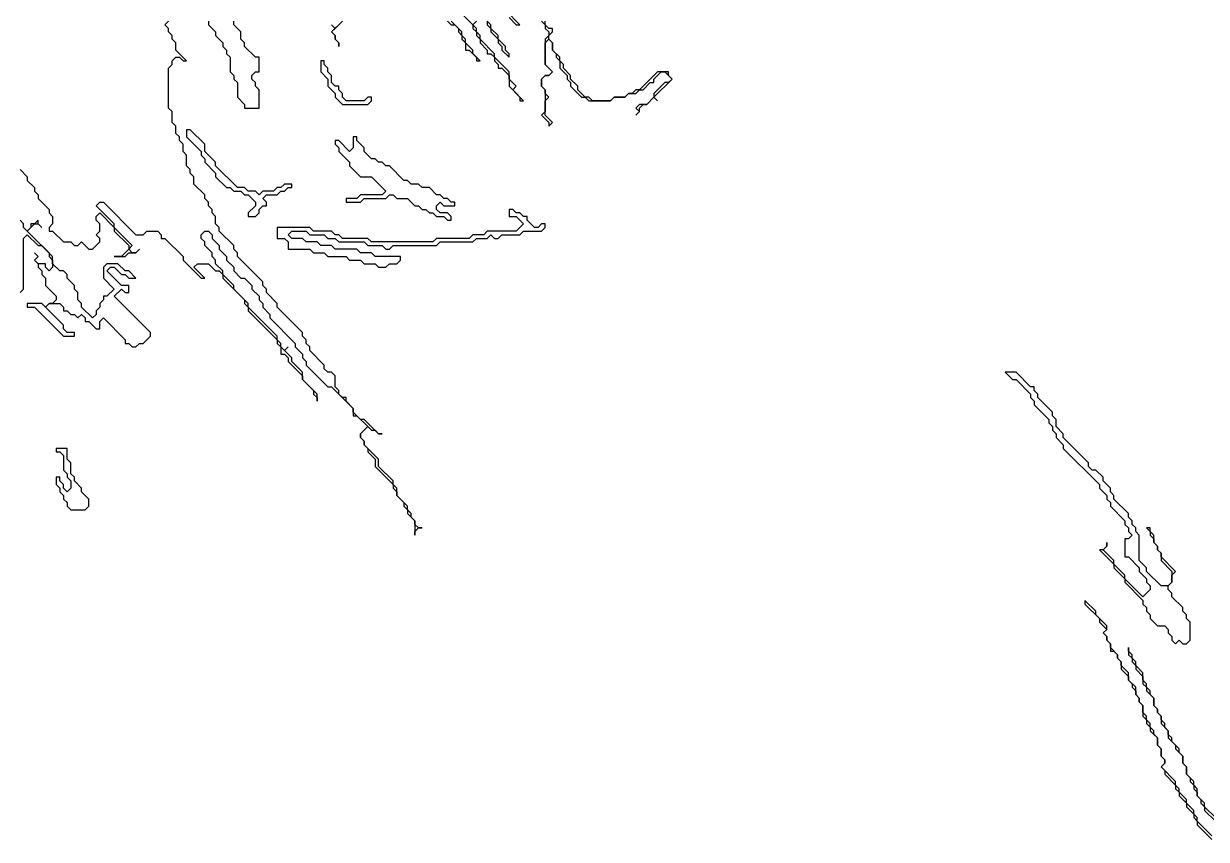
# Model space of a CAD drawing. Header units: metres. Extents: x 0 to 1000, y 0 to 1405.
# Drawn here: x 401.7 to 483.4, y 1172.7 to 1229.1 of the extents above; entities that cross this region are included whole.
import ezdxf

# ---------------------------------------------------------------- set-up
doc = ezdxf.new("R2010")
doc.units = ezdxf.units.M

msp = doc.modelspace()

# ---------------------------------------------------------------- linework, layer by layer
for points in [[(431.25, 1230.5), (432.75, 1229), (432.75, 1228.75), (433, 1228.5), (433, 1228.25), (433.25, 1228), (433.25, 1227.75), (433.75, 1227.25), (433.75, 1227), (434, 1227), (434.25, 1226.75), (434.25, 1226.5), (434.5, 1226.25), (434.5, 1226), (434.75, 1226), (435.25, 1225.5), (435.25, 1224.75), (436, 1224), (436, 1223.75), (436.25, 1223.75), (435.5, 1224.5), (435.75, 1224.75), (435.25, 1225.25), (435.25, 1225.75), (434.25, 1226.75), (434.25, 1227), (433.25, 1228), (433.25, 1228.25), (433, 1228.5), (433, 1228.75), (432.75, 1229), (433, 1229.25)], [(435.25, 1229.5), (435.75, 1229), (436, 1229), (435, 1230)], [(401.5, 1219), (402, 1218.5), (402, 1218.25), (402.5, 1217.75), (402.5, 1217.5), (402.75, 1217.25), (402.75, 1217), (403.5, 1216.25), (403.5, 1216), (403.75, 1215.75), (403.75, 1215.25), (403.5, 1215), (403.5, 1214.75), (403.75, 1214.75), (404.5, 1214), (405, 1214), (405.25, 1213.75), (405.5, 1213.75), (405.75, 1214), (406.25, 1213.5), (406.5, 1213.5), (407, 1214), (407, 1214.25), (406.75, 1214.5), (407, 1214.75), (407, 1215.25), (406.75, 1215.5), (406.75, 1215.75), (407, 1216), (408, 1215), (408, 1214.75), (409, 1213.75), (409, 1213.5), (408.5, 1213), (408, 1213), (408.75, 1213), (409, 1213.25), (409.5, 1213.25), (409.75, 1213.5), (409.5, 1213.25), (409.25, 1213.25), (409, 1213.5), (409.25, 1213.75), (408, 1215), (408, 1215.25), (406.75, 1216.5), (407, 1216.75), (407.25, 1216.75), (409.5, 1214.5), (410, 1214.5), (410.25, 1214.75), (411, 1214.75), (411.25, 1214.5), (411.25, 1214.25), (411.5, 1214.25), (412.75, 1213), (412.75, 1212.75), (414, 1211.5), (414.25, 1211.5), (413.5, 1212.25), (413.75, 1212.5), (414.5, 1212.5), (415, 1212), (415.25, 1212), (415.5, 1211.75), (415.5, 1211.5), (417, 1210), (417, 1209.75), (417.25, 1209.5), (417.25, 1209.25), (419.25, 1207.25), (419.25, 1207), (419.5, 1206.75), (419.5, 1206.25), (419.75, 1206.25), (420, 1206), (420, 1205.75), (421, 1204.75), (421, 1204.5), (421.75, 1203.75), (421.75, 1203.5), (422, 1203.25), (422, 1203), (422, 1203.5), (421, 1204.5), (421, 1205), (420.25, 1205.75), (420.25, 1206), (419.75, 1206.5), (420, 1206.75), (419.75, 1206.5), (419.5, 1206.75), (419.5, 1207), (419.25, 1207.25), (419.25, 1207.5), (417.25, 1209.5), (417.25, 1209.75), (416.25, 1210.75), (416.25, 1211), (415.5, 1211.75), (415.5, 1212), (415, 1212.5), (415, 1212.75), (414.75, 1213), (414.75, 1213.25), (414.25, 1213.75), (414.25, 1214), (414, 1214.25), (414, 1214.5), (414.25, 1214.75), (414.5, 1214.75), (414.75, 1214.5), (414.75, 1214.25), (415.25, 1213.75), (415.25, 1213.5), (415.75, 1213), (415.75, 1212.75), (416.25, 1212.25), (416.25, 1212), (416.75, 1211.5), (417, 1211.5), (417.5, 1211), (417.5, 1210.75), (418, 1210.25), (418, 1210), (418.25, 1209.75), (418.25, 1209.5), (418.75, 1209), (418.75, 1208.75), (420.5, 1207), (420.5, 1206.75), (421, 1206.25), (421, 1206), (421.25, 1205.75), (421.25, 1205.5), (422.75, 1204), (423, 1204), (424.5, 1202.5), (424.5, 1202), (424.75, 1202), (425.5, 1201.25), (425, 1200.75), (425, 1200.5), (425.25, 1200.25), (425.25, 1200), (425.5, 1199.75), (425.5, 1199.5), (426, 1199), (426, 1198.5), (427.25, 1197.25), (427.25, 1197), (427.5, 1196.75), (427.5, 1196.5), (428, 1196), (428, 1195.75), (428.25, 1195.5), (428.25, 1195.25), (428.75, 1194.75), (428.75, 1193.75), (428.75, 1194), (429, 1194.25), (429.25, 1194.25), (429, 1194.25), (428.75, 1194.5), (428.75, 1194.75), (428.5, 1195), (428.5, 1195.25), (428.25, 1195.5), (428.25, 1195.75), (427.5, 1196.5), (427.5, 1197), (427.25, 1197.25), (427.25, 1197.5), (426.25, 1198.5), (426.25, 1199), (425.25, 1200), (425.25, 1200.25), (425, 1200.5), (425, 1200.75), (425.5, 1201.25), (425.75, 1201), (426, 1201), (426.25, 1200.75), (426.5, 1200.75), (426.25, 1200.75), (425.25, 1201.75), (425, 1201.75), (424.5, 1202.25), (424.5, 1202.5), (424, 1203), (424, 1203.25), (423.75, 1203.25), (423.5, 1203.5), (423.5, 1203.75), (423.25, 1204), (423.25, 1204.75), (423, 1205), (422.75, 1205), (422.5, 1205.25), (422.5, 1205.5), (421.5, 1206.5), (421.5, 1206.75), (421.25, 1207), (421.25, 1207.25), (421, 1207.5), (421, 1207.75), (419.25, 1209.5), (419.25, 1209.75), (418.5, 1210.5), (418.5, 1210.75), (418.25, 1211), (418.25, 1211.25), (416.5, 1213), (416.5, 1213.25), (416.25, 1213.5), (416.25, 1213.75), (415.25, 1214.75), (415.25, 1215), (415, 1215.25), (415, 1215.75), (414.75, 1216), (414.75, 1216.25), (414.5, 1216.5), (414.5, 1216.75), (414.25, 1217), (414.25, 1217.25), (413.5, 1218), (413.5, 1218.5), (413.25, 1218.75), (413.25, 1219), (413, 1219.25), (413, 1220), (412.75, 1220.25), (412.75, 1220.75), (412.5, 1221), (412.5, 1221.25), (412.25, 1221.5), (412.25, 1222), (412, 1222.25), (412, 1223), (411.75, 1223.25), (411.75, 1226), (412, 1226.25), (412, 1226.5), (412.25, 1226.75), (412.5, 1226.75), (412.75, 1226.5), (413, 1226.5), (412.25, 1227.25), (412.25, 1227.75), (412, 1228), (412, 1228.25), (411.75, 1228.5), (411.75, 1228.75), (411.5, 1229), (411.75, 1229.25)], [(414.5, 1229.25), (414.5, 1229), (415, 1228.5), (415, 1228.25), (415.5, 1227.75), (415.5, 1227.5), (415.75, 1227.25), (415.75, 1227), (416, 1226.75), (416, 1225.75), (416.25, 1225.5), (416.25, 1225.25), (416.5, 1225), (416.5, 1224), (417, 1223.5), (417, 1223.25), (418, 1223.25), (418, 1224.5), (417.75, 1224.75), (417.75, 1225), (417.5, 1225.25), (417.5, 1225.5), (417.75, 1225.75), (418, 1225.75), (418, 1226.75), (417.75, 1226.75), (417, 1227.5), (417, 1227.75), (416.75, 1228), (416.75, 1228.5), (416.25, 1229), (416.25, 1229.25)], [(423.75, 1229.25), (423.25, 1228.75), (423, 1229), (423.25, 1228.75), (423, 1228.5), (423.25, 1228.25), (423.25, 1228), (423.5, 1227.75), (423.5, 1227.5), (423.5, 1227.75), (423.25, 1228), (423.25, 1228.25), (423, 1228.5), (423.75, 1229.25)], [(431, 1229.25), (431.25, 1229), (431.5, 1229), (431.75, 1228.75), (431.75, 1228.5), (432, 1228.25), (432, 1228), (432.25, 1227.75), (432.25, 1227.25), (432.5, 1227.25), (433, 1226.75), (433, 1226.5), (433.25, 1226.5), (432.75, 1227), (432.75, 1227.25), (432.25, 1227.75), (432.25, 1228), (432, 1228.25), (432, 1228.5), (431.25, 1229.25)], [(433, 1229.25), (432.75, 1229), (432.5, 1229.25)], [(433.75, 1229.25), (433.75, 1229), (434, 1228.75), (434, 1228.5), (434.5, 1228), (434.5, 1227.75), (434.75, 1227.5), (434.75, 1227.25), (435.25, 1226.75), (435.25, 1227), (435, 1227.25), (435, 1227.5), (434.5, 1228), (434.5, 1228.25), (434, 1228.75), (434, 1229), (433.75, 1229.25)], [(437.5, 1229.25), (437.75, 1229), (437.75, 1228.75), (438, 1228.5), (438, 1228.25), (437.75, 1228), (437.75, 1226.25), (438.25, 1225.75), (438, 1225.5), (437.75, 1225.5), (437.5, 1225.25), (437.5, 1224.75), (437.75, 1224.5), (437.75, 1223), (437.5, 1222.75), (438, 1222.25), (438, 1222), (438.25, 1222.25), (437.75, 1222.75), (437.75, 1223.75), (438, 1224), (437.75, 1224.25), (437.75, 1224.5), (437.5, 1224.75), (437.5, 1225.25), (437.75, 1225.5), (438, 1225.5), (438.25, 1225.75), (437.75, 1226.25), (437.75, 1227.75), (438, 1228), (438.25, 1227.75), (438.25, 1227.25), (438.5, 1227), (438.5, 1226.75), (438.75, 1226.5), (438.75, 1226), (439.25, 1225.5), (439.25, 1225.25), (439.5, 1225), (439.5, 1224.75), (440.25, 1224), (440.5, 1224), (440.75, 1223.75), (442.25, 1223.75), (442.5, 1224), (443.25, 1224), (443.5, 1224.25), (444, 1224.25), (444.25, 1224.5), (444.5, 1224.5), (445, 1225), (445.25, 1225), (445.25, 1225.25), (445.75, 1225.75), (446, 1225.75), (446.5, 1225.25), (446.25, 1225), (446, 1225), (445.25, 1224.25), (445.25, 1224), (444.75, 1223.5), (444.25, 1223.5), (444, 1223.25), (444.25, 1223), (444, 1222.75), (444.25, 1223), (444.25, 1223.25), (444.5, 1223.5), (444.75, 1223.5), (445.25, 1224), (445.5, 1223.75), (445.25, 1224), (446.5, 1225.25), (446.25, 1225.5), (446.25, 1225.75), (445.5, 1225.75), (444.25, 1224.5), (444, 1224.5), (443.75, 1224.25), (443.5, 1224.25), (443.25, 1224), (442.5, 1224), (442.25, 1223.75), (441, 1223.75), (440.75, 1224), (440.5, 1224), (440, 1224.5), (440, 1224.75), (439.5, 1225.25), (439.5, 1225.5), (439, 1226), (439, 1226.25), (438.75, 1226.5), (438.75, 1226.75), (438.25, 1227.25), (438.25, 1227.75), (438, 1228), (438, 1228.25), (438.25, 1228.5), (438.25, 1228.75), (438, 1228.75), (437.75, 1229), (437.75, 1229.25)], [(401.5, 1210.5), (401.75, 1210.75), (401.75, 1214.25), (402, 1214.5), (402.75, 1213.75), (403, 1213.75), (403.5, 1213.25), (403.5, 1213), (403.75, 1212.75), (403.75, 1212.25), (403.5, 1212), (403.25, 1212.25), (403.25, 1212.5), (402.75, 1212.5), (402.5, 1212.75), (402.75, 1213), (402.5, 1213.25), (402.75, 1213), (402.5, 1212.75), (402.75, 1212.5), (402.75, 1212.25), (403, 1212), (403, 1211.75), (403.25, 1211.5), (403.25, 1211), (404, 1210.25), (404, 1210), (403.75, 1209.75), (403.5, 1209.75), (403.25, 1209.5), (403, 1209.75), (402, 1209.75), (402, 1209.5), (402.5, 1209.5), (404.5, 1207.5), (405.25, 1207.5), (405.25, 1207.75), (404.75, 1207.75), (404.5, 1208), (404.5, 1208.25), (403.25, 1209.5), (403.5, 1209.75), (404.25, 1209.75), (404.5, 1209.5), (404.5, 1209.25), (404.75, 1209.25), (405, 1209), (405.25, 1209), (405.5, 1208.75), (405.75, 1209), (406, 1208.75), (406, 1208.5), (406.25, 1208.5), (406.75, 1208), (407, 1208), (407, 1208.5), (407.25, 1208.75), (408.75, 1207.25), (408.75, 1207), (409, 1207), (409.25, 1206.75), (409.5, 1206.75), (409.75, 1207), (410, 1207), (410.5, 1207.5), (410.5, 1207.75), (408, 1210.25), (408.5, 1210.75), (408.75, 1210.5), (409, 1210.5), (409, 1211), (408.5, 1211), (407.5, 1212), (407.75, 1212.25), (408, 1212.25), (408.5, 1211.75), (408.75, 1211.75), (409, 1211.5), (409.5, 1211.5), (409, 1212), (408.75, 1212), (408.25, 1212.5), (407.5, 1212.5), (407.25, 1212.25), (407.25, 1211.5), (408, 1210.75), (407.5, 1210.25), (407.25, 1210.25), (407.25, 1210), (407, 1209.75), (407, 1209.5), (406.75, 1209.25), (406.75, 1209), (406.5, 1208.75), (405.75, 1209.5), (405.75, 1209.75), (405.5, 1210), (405.5, 1210.5), (405.25, 1210.75), (405.25, 1211), (404.75, 1211.5), (404.75, 1211.75), (404.5, 1212), (404.25, 1212), (403.75, 1212.5), (403.75, 1213), (402, 1214.75), (402.5, 1215.25), (402.75, 1215.25), (403, 1215), (402.75, 1215.25), (402.75, 1215.5), (402.5, 1215.25), (402.25, 1215.25), (402.25, 1215), (402, 1214.75), (401.75, 1215), (401.75, 1215.25), (401.5, 1215.5)], [(483.75, 1173), (482.75, 1174), (482.75, 1174.25), (482.5, 1174.5), (482.5, 1174.75), (482, 1175.25), (482, 1175.5), (481.5, 1176), (481.5, 1176.25), (481.25, 1176.5), (481.25, 1176.75), (480.25, 1177.75), (480.5, 1178), (480.5, 1178.25), (480.25, 1178.5), (480.25, 1179), (480, 1179.25), (480, 1179.75), (479.75, 1180), (479.75, 1180.25), (479.5, 1180.5), (479.5, 1180.75), (479.25, 1181), (479.25, 1181.25), (479, 1181.5), (479, 1182), (478.75, 1182.25), (478.75, 1182.5), (478.5, 1182.75), (478.5, 1183.25), (478, 1183.75), (478, 1184.25), (477.5, 1184.75), (477.5, 1185), (477.25, 1185.25), (477.25, 1185.5), (476.75, 1186), (476.75, 1186.25), (476.5, 1186.5), (476.5, 1186.75), (476.25, 1187), (476.5, 1187.25), (476.5, 1187.5), (475.75, 1188.25), (475.75, 1188.5), (475, 1189.25), (475, 1189), (476, 1188), (476, 1187.75), (476.5, 1187.25), (476.25, 1187), (476.5, 1186.75), (476.5, 1186.5), (476.75, 1186.25), (476.75, 1185.75), (477, 1185.75), (477.25, 1185.5), (477.25, 1185.25), (477.5, 1185), (477.5, 1184.5), (478, 1184), (478, 1183.75), (478.25, 1183.5), (478.25, 1183.25), (478.5, 1183), (478.5, 1182.75), (478.75, 1182.5), (478.75, 1182.25), (479, 1182), (479, 1181.25), (479.25, 1181), (479.25, 1180.75), (479.5, 1180.5), (479.5, 1180.25), (480, 1179.75), (480, 1179.25), (480.25, 1179), (480.25, 1178.5), (480.5, 1178.25), (480.5, 1178), (480.25, 1177.75), (480.5, 1177.5), (480.5, 1177.25), (481.25, 1176.5), (481.25, 1176.25), (481.5, 1176), (481.5, 1175.75), (482, 1175.25), (482, 1175), (482.5, 1174.5), (482.5, 1174.25), (482.75, 1174), (482.75, 1173.75), (483.75, 1172.75)], [(484, 1174.25), (483.25, 1175), (483.25, 1175.25), (482.75, 1175.75), (482.75, 1176.25), (482.5, 1176.5), (482.5, 1176.75), (482, 1177.25), (482, 1177.75), (481.75, 1178), (481.75, 1178.5), (481.5, 1178.75), (481.5, 1179), (481, 1179.5), (481, 1179.75), (480.75, 1180), (480.75, 1180.25), (480.5, 1180.5), (480.5, 1180.75), (480.25, 1181), (480.25, 1181.25), (480, 1181.5), (480, 1181.75), (479.75, 1182), (479.75, 1182.5), (479.5, 1182.75), (479.5, 1183), (479.25, 1183.25), (479.25, 1183.5), (479, 1183.75), (479, 1184.25), (478.5, 1184.75), (478.5, 1185), (478.25, 1185.25), (478.25, 1185.5), (478, 1185.75), (478, 1186), (478, 1185.5), (478.25, 1185.25), (478.25, 1185), (478.5, 1184.75), (478.5, 1184.5), (479, 1184), (479, 1183.5), (479.25, 1183.25), (479.25, 1183), (479.75, 1182.5), (479.75, 1182), (480, 1181.75), (480, 1181.5), (480.25, 1181.25), (480.25, 1180.75), (480.75, 1180.25), (480.75, 1179.75), (481.25, 1179.25), (481.25, 1179), (481.75, 1178.5), (481.75, 1178), (482, 1177.75), (482, 1177.25), (482.25, 1177), (482.25, 1176.75), (482.5, 1176.5), (482.5, 1176.25), (482.75, 1176), (482.75, 1175.75), (483, 1175.5), (483, 1175.25), (483.25, 1175), (483.25, 1174.75), (484, 1174)]]:
    msp.add_lwpolyline(points)
for points in [[(422.25, 1226.5), (422.25, 1225.75), (422.75, 1225.25), (422.75, 1224.75), (423.25, 1224.25), (423.25, 1224), (423.75, 1223.5), (425.5, 1223.5), (425.75, 1223.75), (425.75, 1224), (425.5, 1224), (425.25, 1223.75), (424, 1223.75), (423.75, 1224), (423.75, 1224.25), (423.5, 1224.5), (423.5, 1224.75), (423.25, 1224.75), (423, 1225), (423, 1225.5), (422.75, 1225.75), (422.75, 1226), (422.5, 1226.25), (422.5, 1226.5)], [(413, 1221.75), (413, 1221.25), (414, 1220.25), (414, 1220), (414.25, 1219.75), (414.25, 1219.5), (415, 1218.75), (415, 1218.5), (415.75, 1217.75), (416, 1217.75), (416.25, 1217.5), (416.75, 1217.5), (417, 1217.25), (417.25, 1217.25), (417.75, 1216.75), (417.75, 1216.5), (417.25, 1216), (417.25, 1215.75), (417.75, 1215.75), (418, 1216), (418, 1216.25), (418.25, 1216.5), (418.5, 1216.5), (418.5, 1216.75), (418.25, 1217), (418.5, 1217.25), (419.25, 1217.25), (419.5, 1217.5), (419.75, 1217.5), (420, 1217.75), (420.25, 1217.75), (420.25, 1218), (419.75, 1218), (419.5, 1217.75), (419.25, 1217.75), (419, 1217.5), (418.25, 1217.5), (418, 1217.25), (417.75, 1217.5), (417.25, 1217.5), (417, 1217.75), (416.5, 1217.75), (415, 1219.25), (415, 1219.5), (414.25, 1220.25), (414.25, 1220.75), (413.25, 1221.75)], [(424.5, 1221.25), (424.5, 1220.5), (424.25, 1220.25), (423.5, 1221), (423.25, 1221), (423.25, 1220.75), (423.5, 1220.5), (423.5, 1220.25), (424.25, 1219.5), (424.25, 1219.25), (425, 1218.5), (425.75, 1218.5), (426.75, 1217.5), (426.5, 1217.25), (425, 1217.25), (424.75, 1217), (424, 1217), (424, 1216.75), (425, 1216.75), (425.25, 1217), (426.75, 1217), (427, 1217.25), (427.25, 1217.25), (427.5, 1217), (428.25, 1217), (428.75, 1216.5), (429, 1216.5), (429.25, 1216.25), (429.5, 1216.25), (429.75, 1216), (430, 1216), (430.25, 1215.75), (430.75, 1215.75), (431, 1215.5), (431.25, 1215.5), (431.25, 1215.75), (431, 1216), (430.5, 1216), (430.25, 1216.25), (430.25, 1216.5), (430.5, 1216.75), (430.75, 1216.5), (431.5, 1216.5), (431.5, 1216.75), (431.25, 1216.75), (431, 1217), (430.75, 1217), (430.5, 1217.25), (430.25, 1217.25), (429.75, 1217.75), (429.25, 1217.75), (429, 1218), (428.5, 1218), (428.25, 1218.25), (428, 1218.25), (427, 1219.25), (426.75, 1219.25), (426.5, 1219.5), (426.25, 1219.5), (426, 1219.75), (425.75, 1219.75), (425.25, 1220.25), (425.25, 1220.5), (424.75, 1221), (424.75, 1221.25)], [(435.25, 1216.25), (435.25, 1215.75), (435.75, 1215.75), (436.25, 1215.25), (435.75, 1214.75), (433.75, 1214.75), (433.5, 1214.5), (432.75, 1214.5), (432.5, 1214.25), (430.25, 1214.25), (430, 1214), (425.75, 1214), (425.5, 1214.25), (423.75, 1214.25), (423.5, 1214.5), (423.25, 1214.5), (423, 1214.75), (421.75, 1214.75), (421.5, 1215), (419.25, 1215), (419.25, 1214.25), (419.75, 1214.25), (420, 1214), (420, 1213.5), (421.5, 1213.5), (421.75, 1213.25), (422.5, 1213.25), (422.75, 1213), (424, 1213), (424.25, 1212.75), (425, 1212.75), (425.25, 1212.5), (426, 1212.5), (426.25, 1212.25), (426.75, 1212.25), (427, 1212.5), (427.5, 1212.5), (427.75, 1212.75), (427.75, 1213), (426, 1213), (425.75, 1213.25), (425, 1213.25), (424.75, 1213.5), (423.25, 1213.5), (423, 1213.75), (422.25, 1213.75), (422, 1214), (421.25, 1214), (421, 1214.25), (420.25, 1214.25), (420, 1214.5), (420.25, 1214.75), (421.25, 1214.75), (421.5, 1214.5), (422.5, 1214.5), (422.75, 1214.25), (423.25, 1214.25), (423.5, 1214), (425.25, 1214), (425.5, 1213.75), (426.5, 1213.75), (426.75, 1213.5), (427, 1213.5), (427.25, 1213.75), (430.25, 1213.75), (430.5, 1214), (432.75, 1214), (433, 1214.25), (433.75, 1214.25), (434, 1214.5), (434.25, 1214.25), (434.5, 1214.25), (434.75, 1214.5), (436, 1214.5), (436.25, 1214.75), (437.5, 1214.75), (437.75, 1215), (437.75, 1215.25), (437.5, 1215.25), (437.25, 1215), (437, 1215), (436.5, 1215.5), (436.5, 1215.75), (436.25, 1215.75), (436, 1216), (435.75, 1216), (435.5, 1216.25)], [(469.5, 1205), (470, 1204.5), (470.25, 1204.5), (471.25, 1203.5), (471.25, 1203.25), (471.5, 1203), (471.5, 1202.75), (472.5, 1201.75), (472.5, 1201.5), (472.75, 1201.25), (472.75, 1201), (473, 1200.75), (473, 1200.5), (473.5, 1200), (473.5, 1199.75), (476, 1197.25), (476, 1197), (476.5, 1196.5), (476.5, 1196.25), (476.75, 1196), (476.75, 1195.75), (477.75, 1194.75), (477.75, 1194.5), (478, 1194.25), (478, 1194), (478.25, 1193.75), (478, 1193.5), (477.75, 1193.5), (477.75, 1192.25), (478, 1192.25), (478.75, 1191.5), (478.75, 1191.25), (479.25, 1190.75), (479.25, 1190.5), (479.5, 1190.25), (479.5, 1190), (479, 1189.5), (477.75, 1190.75), (477.75, 1191), (477, 1191.75), (477, 1192), (476.25, 1192.75), (476.5, 1193), (476.5, 1193.25), (476.5, 1193), (476.25, 1192.75), (476, 1192.75), (477, 1191.75), (477, 1191.5), (477.75, 1190.75), (477.75, 1190.5), (479, 1189.25), (479, 1189), (479.25, 1188.75), (479.25, 1188.5), (479.5, 1188.25), (479.5, 1188), (480, 1187.5), (480.5, 1187.5), (480.75, 1187.25), (480.75, 1187), (481, 1186.75), (481, 1186.5), (481.25, 1186.25), (481.5, 1186.5), (481.75, 1186.25), (482, 1186.25), (482.25, 1186.5), (482.25, 1187.75), (482, 1188), (482, 1188.25), (481.75, 1188.5), (481.75, 1188.75), (481, 1189.5), (481, 1189.75), (480.75, 1190), (480.75, 1190.25), (481, 1190.5), (481, 1191), (481.25, 1191.25), (480.25, 1192.25), (480.25, 1192.5), (480, 1192.75), (480, 1193), (479.75, 1193.25), (479.75, 1193.75), (479.5, 1194), (479.5, 1194.25), (479.25, 1194.25), (479.5, 1194), (479.5, 1193.75), (479.75, 1193.5), (479.75, 1193.25), (480, 1193), (480, 1192.75), (480.25, 1192.5), (480.25, 1192), (481, 1191.25), (481, 1190.5), (480.75, 1190.25), (480.25, 1190.25), (479.25, 1191.25), (479.25, 1191.5), (478.75, 1192), (478.75, 1193.75), (478.5, 1194), (478.5, 1194.25), (478.25, 1194.5), (478.25, 1194.75), (478, 1195), (478, 1195.25), (477, 1196.25), (477, 1196.5), (476.75, 1196.75), (476.75, 1197), (476.25, 1197.5), (476.25, 1197.75), (475.75, 1198.25), (475.5, 1198.25), (475.25, 1198.5), (475.25, 1198.75), (473.5, 1200.5), (473.5, 1200.75), (473, 1201.25), (473, 1201.75), (472.75, 1202), (472.75, 1202.25), (471.75, 1203.25), (471.75, 1203.5), (471.5, 1203.75), (471.5, 1204), (471.25, 1204), (470.25, 1205)], [(404, 1199.75), (404, 1199.5), (404.25, 1199.5), (404.5, 1199.25), (404.5, 1198.25), (404.75, 1198), (404.75, 1197.75), (405, 1197.5), (405, 1197), (404.75, 1196.75), (404.5, 1197), (404.5, 1197.25), (404.25, 1197.5), (404.25, 1197.75), (404, 1197.75), (404, 1197.25), (404.25, 1197), (404.25, 1196.75), (404.5, 1196.5), (404.5, 1196.25), (404.75, 1196), (404.75, 1195.75), (405, 1195.5), (406, 1195.5), (406.25, 1195.75), (406.25, 1196.25), (405.75, 1196.75), (405.75, 1197), (405.25, 1197.5), (405.25, 1197.75), (405, 1198), (405, 1198.75), (404.75, 1199), (404.75, 1199.75)]]:
    msp.add_lwpolyline(points, close=True)

doc.saveas('drawing.dxf')
